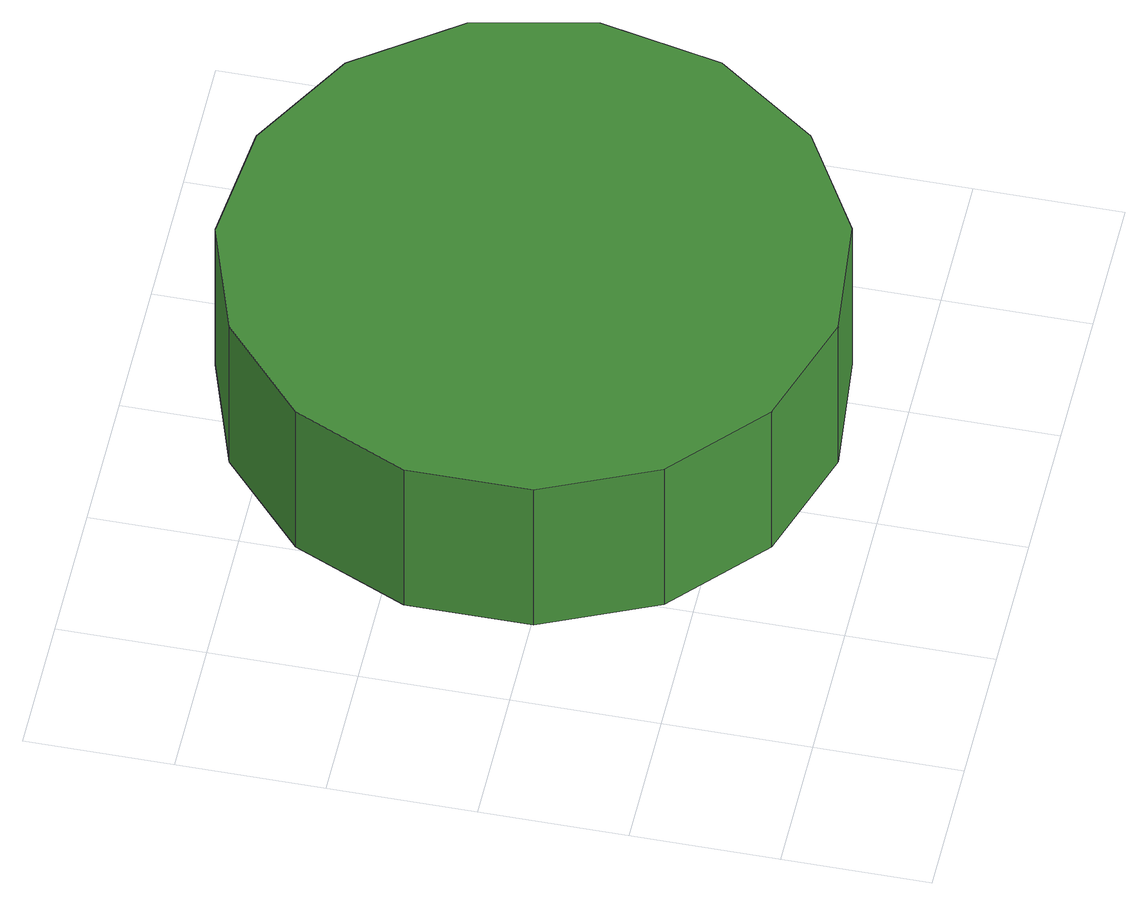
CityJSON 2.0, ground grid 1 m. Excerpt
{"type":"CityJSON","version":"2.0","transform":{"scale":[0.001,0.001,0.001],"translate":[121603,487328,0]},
"CityObjects":{
"tree1":{"type":"SolitaryVegetationObject","attributes":{"function":"something"},"geometry":[{"type":"MultiSurface","lod":"1","boundaries":[[[0,1,2,3,4,5,6,7,8,9,10,11,12,13,14]],[[15,16,17,18,19,20,21,22,23,24,25,26,27,28,29]],[[0,29,28,1]],[[1,28,27,2]],[[2,27,26,3]],[[3,26,25,4]],[[4,25,24,5]],[[5,24,23,6]],[[6,23,22,7]],[[7,22,21,8]],[[8,21,20,9]],[[9,20,19,10]],[[10,19,18,11]],[[11,18,17,12]],[[12,17,16,13]],[[13,16,15,14]],[[14,15,29,0]]]}]}
},
"vertices":[
[4767,2414,1445],[4588,3254,1445],[4083,3950,1445],[3339,4379,1445],[2484,4469,1445],[1666,4204,1445],[1028,3629,1445],[678,2843,1445],[678,1984,1445],[1028,1199,1445],[1666,624,1445],[2484,358,1445],[3339,448,1445],[4083,878,1445],[4588,1573,1445],[4588,1573,155],[4083,878,155],[3339,448,155],[2484,358,155],[1666,624,155],[1028,1199,155],[678,1984,155],[678,2843,155],[1028,3629,155],[1666,4204,155],[2484,4469,155],[3339,4379,155],[4083,3950,155],[4588,3254,155],[4767,2414,155]
]}
